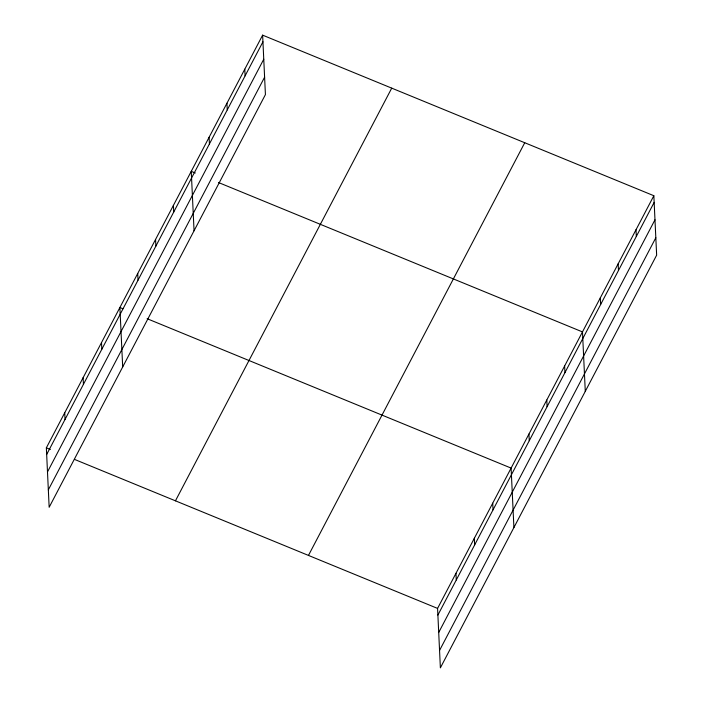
<?xml version="1.0" encoding="UTF-8"?>
<svg xmlns="http://www.w3.org/2000/svg" width="703" height="703" viewBox="0 0 703 703"><rect width="100%" height="100%" fill="white"/><g stroke="black" fill="none" stroke-linecap="round" stroke-linejoin="round"><path stroke-width="1.05" d="M262.623 35.15L265.426 94.589L49.157 507.276L46.354 447.837L262.623 35.15L653.843 195.724L656.646 255.163L440.377 667.85L437.574 608.411L653.843 195.724M46.662 454.498L262.94 41.811M47.488 471.915L263.757 59.228M48.331 489.859L264.609 77.172M175.451 500.826L391.729 88.139M308.468 555.423L524.746 142.735M437.89 615.072L654.159 202.385M438.707 632.489L654.985 219.802M439.551 650.433L655.829 237.746M195.293 172.991L191.251 171.339L194.054 230.777M218.484 182.516L582.479 331.913L585.283 391.351M122.911 308.766L119.888 307.519L122.691 366.966M147.12 318.696L511.107 468.093L513.911 527.54M46.354 447.837L50.388 449.489M74.588 459.428L437.574 608.411M636.004 229.767L636.32 236.428M618.157 263.818L618.473 270.479M600.318 297.861L600.634 304.522M564.632 365.955L564.948 372.616M546.793 400.007L547.101 406.668M528.946 434.05L529.262 440.711M492.724 503.172L493.031 509.833M474.34 538.252L474.648 544.913M455.957 573.332L456.273 579.993M244.785 69.193L245.101 75.854M226.937 103.244L227.254 109.905M209.099 137.287L209.415 143.948M173.413 205.381L173.729 212.042M155.565 239.433L155.881 246.094M137.726 273.476L138.043 280.137M101.504 342.598L101.812 349.259M83.121 377.678L83.429 384.339M64.738 412.758L65.045 419.419"/></g></svg>
